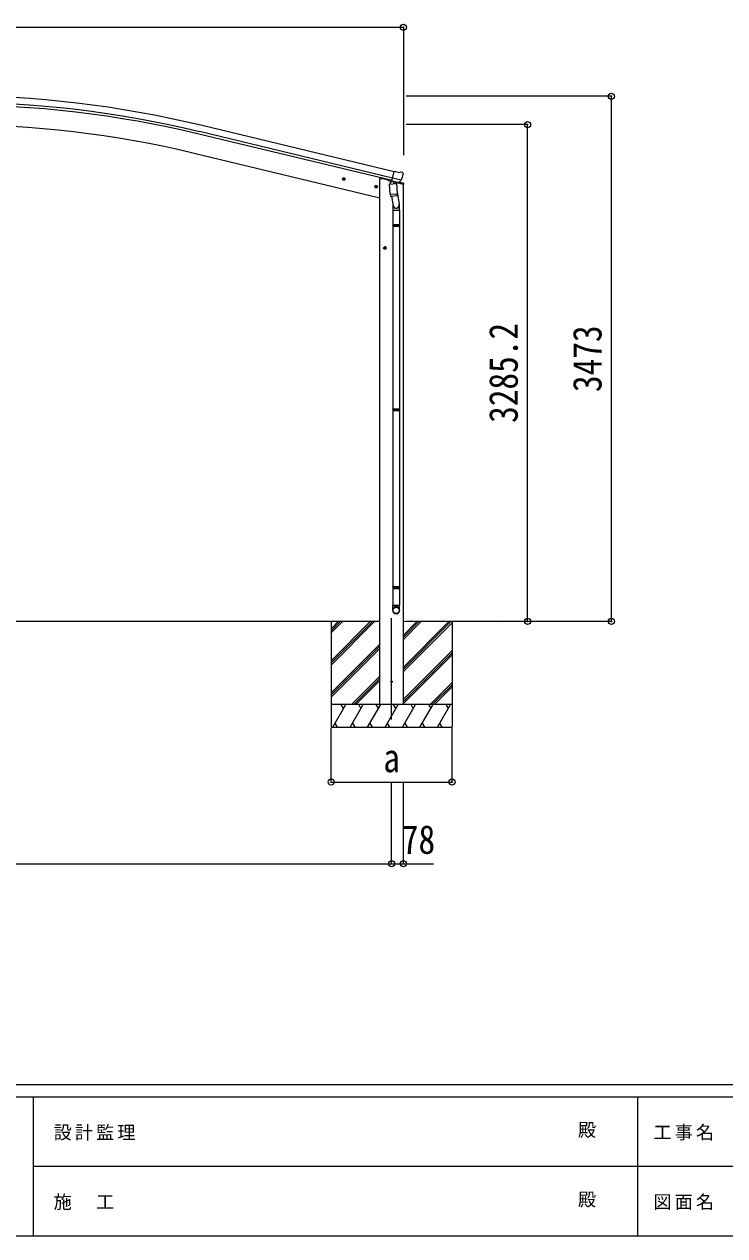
# Model space of a CAD drawing. Units: millimetres at full size, sheet at 1:40. Extents: x -11181 to 11305, y -7804 to 7716.
# Drawn here: x -4596 to 41, y -7804 to 210 of the extents above; entities that cross this region are included whole.
import ezdxf
from ezdxf.enums import TextEntityAlignment as Align

# ---------------------------------------------------------------- set-up
doc = ezdxf.new("R2010")
doc.units = ezdxf.units.MM
doc.header["$LTSCALE"] = 40
doc.header["$PDMODE"] = 32
doc.header["$PDSIZE"] = 40
for name, color, linetype, lineweight in [('0-0_0', 7, 'Continuous', 9), ('0-1_本体', 4, 'Continuous', 9), ('0-2_部品', 7, 'Continuous', 9), ('0-8_PARTS2', 2, 'Continuous', 9), ('0-A_寸法', 6, 'Continuous', 9), ('F-0_240', 7, 'Continuous', 9)]:
    doc.layers.add(name, color=color, linetype=linetype, lineweight=lineweight)
doc.styles.add('ＭＳ ゴシック', font='')
doc.styles.get('ＭＳ ゴシック').set_extended_font_data('MS Gothic')

msp = doc.modelspace()

# ---------------------------------------------------------------- linework, layer by layer
at = {"layer": '0-0_0'}
for p, q in [((-7913.2, -3739.42), (-2242.31, -3739.42)), ((-2564.26, -3739.41), (-2564.26, -4439.41)), ((-2564.26, -4000.14), (-2303.53, -3739.41)), ((-2564.26, -4014.28), (-2289.39, -3739.41)), ((-2564.26, -4028.42), (-2275.25, -3739.41)), ((-2564.26, -3816.29), (-2487.38, -3739.41)), ((-2564.26, -3802.15), (-2501.52, -3739.41)), ((-2564.26, -3788.01), (-2515.66, -3739.41)), ((-2086.26, -3858.79), (-1966.88, -3739.41)), ((-2086.26, -3844.65), (-1981.02, -3739.41)), ((-2086.26, -3830.51), (-1995.16, -3739.41)), ((-2086.26, -3739.42), (-1444.76, -3739.43)), ((-2086.26, -4042.64), (-1783.04, -3739.42)), ((-2086.26, -4056.78), (-1768.9, -3739.42)), ((-2086.26, -4070.92), (-1764.26, -3748.93)), ((-1764.26, -3739.41), (-1764.26, -4439.41)), ((-2564.26, -4212.27), (-2242.26, -3890.27)), ((-2564.26, -4226.41), (-2242.26, -3904.42)), ((-2564.26, -4240.56), (-2242.26, -3918.56)), ((-2086.26, -4254.77), (-1764.26, -3932.77)), ((-2086.26, -4268.91), (-1764.26, -3946.91)), ((-2086.26, -4283.06), (-1764.26, -3961.06)), ((-2429.27, -4289.41), (-2242.26, -4102.4)), ((-2415.13, -4289.41), (-2242.26, -4116.55)), ((-2400.98, -4289.41), (-2242.26, -4130.69)), ((-1908.77, -4289.41), (-1764.26, -4144.9)), ((-1894.63, -4289.41), (-1764.26, -4159.05)), ((-1880.48, -4289.41), (-1764.26, -4173.19)), ((-1764.26, -4289.41), (-2564.26, -4289.41)), ((-2553.97, -4439.41), (-2467.37, -4289.41)), ((-2482.37, -4315.39), (-2497.37, -4289.41)), ((-2438.5, -4439.41), (-2351.9, -4289.41)), ((-2366.9, -4315.39), (-2381.9, -4289.41)), ((-2323.03, -4439.41), (-2236.43, -4289.41)), ((-2251.43, -4315.39), (-2266.43, -4289.41)), ((-2086.51, -4289.42), (-2242.01, -4289.42)), ((-2207.56, -4439.41), (-2120.96, -4289.41)), ((-2135.96, -4315.39), (-2150.96, -4289.41)), ((-2092.09, -4439.41), (-2005.49, -4289.41)), ((-2020.49, -4315.39), (-2035.49, -4289.41)), ((-1976.62, -4439.41), (-1890.02, -4289.41)), ((-1920.02, -4289.41), (-1905.02, -4315.39)), ((-1861.15, -4439.41), (-1774.55, -4289.41)), ((-1804.55, -4289.41), (-1789.55, -4315.39)), ((-2564.26, -4439.41), (-1764.26, -4439.41)), ((-2538.97, -4413.43), (-2523.97, -4439.41)), ((-2423.5, -4413.43), (-2408.5, -4439.41)), ((-2308.03, -4413.43), (-2293.03, -4439.41)), ((-2192.56, -4413.43), (-2177.56, -4439.41)), ((-2077.09, -4413.43), (-2062.09, -4439.41)), ((-1961.62, -4413.43), (-1946.62, -4439.41)), ((-1846.15, -4413.43), (-1831.15, -4439.41))]:
    msp.add_line(p, q, dxfattribs=at)
at = {"layer": '0-1_本体'}
for p, q in [((-2147.45, -765.69), (-3426.59, -458.6)), ((-2161.45, -824.03), (-3440.6, -516.95)), ((-2157.52, -807.66), (-3436.67, -500.58)), ((-2242.01, -939.41), (-3471.18, -644.33)), ((-2242.26, -810.03), (-2222.26, -810.03)), ((-2242.26, -4289.41), (-2242.26, -810.03)), ((-2222.26, -810.03), (-2188.75, -818.08)), ((-2086.26, -4289.41), (-2086.26, -849.24))]:
    msp.add_line(p, q, dxfattribs=at)
for radius in [7073, 7029.83, 7013, 6882]:
    msp.add_arc((-5077.75, -7336.18), radius, 76.5, 103.5, dxfattribs=at)
at = {"layer": '0-2_部品'}
for p, q in [((-2121.57, -770.3), (-2147.5, -764.07)), ((-2121.57, -770.3), (-2108.31, -767.6)), ((-2093.83, -770.79), (-2107.01, -767.62)), ((-2090.73, -773.04), (-2086.88, -779.33)), ((-2086.52, -781.61), (-2086.79, -782.76)), ((-2490.64, -810.94), (-2471.19, -815.61)), ((-2483.05, -806.08), (-2488.21, -811.52)), ((-2483.25, -823), (-2478.58, -803.55)), ((-2475.75, -807.83), (-2483.05, -806.08)), ((-2478.78, -820.47), (-2473.62, -815.03)), ((-2473.62, -815.03), (-2475.75, -807.83)), ((-2276.72, -862.3), (-2257.27, -866.97)), ((-2269.13, -857.44), (-2274.29, -862.88)), ((-2269.33, -874.36), (-2264.66, -854.91)), ((-2261.83, -859.19), (-2269.13, -857.44)), ((-2264.86, -871.83), (-2259.7, -866.39)), ((-2259.7, -866.39), (-2261.83, -859.19)), ((-2188.95, -817.55), (-2188.95, -820.71)), ((-2166.91, -829.94), (-2185.12, -825.57)), ((-2177.64, -847.47), (-2131.96, -844.28)), ((-2172.97, -914.31), (-2177.64, -847.47)), ((-2163.23, -825.7), (-2176.54, -841.02)), ((-2176.54, -841.02), (-2176.1, -847.36)), ((-2162.28, -825.64), (-2163.23, -825.7)), ((-2159.2, -828.11), (-2160.73, -827.74)), ((-2122.5, -836.92), (-2159.2, -828.11)), ((-2100.57, -821.92), (-2158.08, -808.11)), ((-2153.25, -829.93), (-2152.23, -844.54)), ((-2125.04, -838.93), (-2150.85, -845.37)), ((-2133.73, -841.1), (-2133.5, -844.39)), ((-2131.96, -844.28), (-2127.28, -911.11)), ((-2120.13, -837.4), (-2127.65, -835.59)), ((-2084.4, -849.75), (-2127.21, -839.47)), ((-2124.34, -837.15), (-2124.28, -837.89)), ((-2120.97, -837.29), (-2122.5, -836.92)), ((-2117.42, -836.83), (-2101.04, -822.34)), ((-2112.9, -833.65), (-2086.7, -839.94)), ((-2084.4, -842.86), (-2084.4, -849.75)), ((-2172.97, -914.31), (-2127.28, -911.11)), ((-2172.96, -914.31), (-2172.07, -927.01)), ((-2128.27, -925.72), (-2169.96, -928.63)), ((-2164.54, -928.25), (-2153.8, -991.84)), ((-2129.01, -886.35), (-2113.1, -982.52)), ((-2126.42, -923.58), (-2127.3, -911.12)), ((-2126.82, -924.94), (-2126.82, -924.94)), ((-2156.95, -985.02), (-2156.95, -1019.68)), ((-2156.95, -1019.68), (-2110.95, -1019.68)), ((-2154.95, -1019.68), (-2154.95, -1113.68)), ((-2112.95, -1019.68), (-2112.95, -1113.68)), ((-2110.95, -1019.68), (-2110.95, -985.33)), ((-2156.95, -1115.68), (-2155.95, -1113.68)), ((-2156.95, -1115.68), (-2110.95, -1115.68)), ((-2156.95, -1115.68), (-2156.95, -1123.68)), ((-2155.95, -1113.68), (-2111.95, -1113.68)), ((-2110.95, -1115.68), (-2111.95, -1113.68)), ((-2156.95, -1123.68), (-2110.95, -1123.68)), ((-2156.95, -1123.68), (-2155.95, -1125.68)), ((-2155.95, -1125.68), (-2111.95, -1125.68)), ((-2154.95, -1125.68), (-2154.95, -2333.43)), ((-2112.95, -1125.68), (-2112.95, -2333.43)), ((-2218.46, -1269.55), (-2198.46, -1269.55)), ((-2212.21, -1263.05), (-2215.96, -1269.55)), ((-2204.71, -1263.05), (-2212.21, -1263.05)), ((-2208.46, -1279.55), (-2208.46, -1259.55)), ((-2200.95, -1269.55), (-2204.71, -1263.05)), ((-2204.71, -1276.05), (-2200.95, -1269.55)), ((-2156.95, -2335.43), (-2155.95, -2333.43)), ((-2156.95, -2335.43), (-2110.95, -2335.43)), ((-2156.95, -2335.43), (-2156.95, -2343.43)), ((-2156.95, -2343.43), (-2110.95, -2343.43)), ((-2156.95, -2343.43), (-2155.95, -2345.43)), ((-2155.95, -2333.43), (-2111.95, -2333.43)), ((-2155.95, -2345.43), (-2111.95, -2345.43)), ((-2154.95, -2345.43), (-2154.95, -3510.05)), ((-2112.95, -2345.43), (-2112.95, -3510.05)), ((-2110.95, -2335.43), (-2111.95, -2333.43)), ((-2156.95, -3512.05), (-2155.95, -3510.05)), ((-2156.95, -3512.05), (-2110.95, -3512.05)), ((-2156.95, -3512.05), (-2156.95, -3520.05)), ((-2156.95, -3520.05), (-2110.95, -3520.05)), ((-2156.95, -3520.05), (-2155.95, -3522.05)), ((-2155.95, -3510.05), (-2111.95, -3510.05)), ((-2155.95, -3522.05), (-2111.95, -3522.05)), ((-2154.95, -3522.05), (-2154.95, -3632.06)), ((-2112.95, -3522.05), (-2112.95, -3632.06)), ((-2110.95, -3512.05), (-2111.95, -3510.05)), ((-2156.95, -3666.2), (-2156.95, -3632.06)), ((-2156.95, -3632.06), (-2110.95, -3632.06)), ((-2110.95, -3666.2), (-2110.95, -3632.06))]:
    msp.add_line(p, q, dxfattribs=at)
for points in [[(-2152.93, -829.52), (-2162.66, -827.19), (-2147.5, -764.07)], [(-2488.21, -811.52), (-2486.08, -818.72), (-2478.78, -820.47)], [(-2274.29, -862.88), (-2272.16, -870.08), (-2264.86, -871.83)], [(-2152.93, -829.52), (-2152.7, -829.67), (-2127.93, -835.62), (-2127.65, -835.59)], [(-2100.3, -821.34), (-2100.88, -822.19), (-2101.04, -822.34)], [(-2110.95, -1115.68), (-2110.95, -1123.68), (-2111.95, -1125.68)], [(-2215.96, -1269.55), (-2212.21, -1276.05), (-2204.71, -1276.05)], [(-2110.95, -2335.43), (-2110.95, -2343.43), (-2111.95, -2345.43)], [(-2110.95, -3512.05), (-2110.95, -3520.05), (-2111.95, -3522.05)]]:
    msp.add_lwpolyline(points, dxfattribs=at)
for centre, radius in [((-2480.92, -813.28), 8.5), ((-2480.92, -813.28), 7.7), ((-2480.92, -813.28), 6.5), ((-2266.99, -864.63), 8.5), ((-2266.99, -864.63), 7.7), ((-2266.99, -864.63), 6.5), ((-2208.46, -1269.55), 8.5), ((-2208.46, -1269.55), 7.7), ((-2208.46, -1269.55), 6.5)]:
    msp.add_circle(centre, radius, dxfattribs=at)
at = {"layer": '0-2_部品', "color": 4}
msp.add_circle((-2164.26, -4139.43), 4.5, dxfattribs=at)
at = {"layer": '0-2_部品'}
for centre, radius, start, end in [((-2107.71, -770.54), 3, 76.5, 101.5), ((-2283.6, -735.51), 202.4, 334.90875, 346.5), ((-2095, -775.65), 5, 31.5, 76.5), ((-2183.95, -820.71), 5, 180, 256.5), ((-2160.61, -827.26), 0.5, 221.23754, 256.5), ((-2153.85, -830.02), 0.604, 7.79405, 79.40158), ((-2151.21, -844.4), 1.03, 188.03431, 289.96103), ((-2125.28, -837.96), 1, 284, 4), ((-2123.84, -837.11), 0.5, 76.5, 184), ((-2120.85, -836.8), 0.5, 256.5, 291.76246), ((-2087.4, -842.86), 3, 0, 76.5), ((-2170.1, -926.64), 2, 190.53157, 274), ((-2128.41, -923.72), 2, 274, 322.59038), ((-2128.36, -923.75), 1.95, 322.52234, 4.95983), ((-2140.95, -985.33), 30, 0, 2.54858)]:
    msp.add_arc(centre, radius, start, end, dxfattribs=at)
for centre, major_axis, ratio, start_param, end_param in [((-2089.44, -780.9), (1.57, -2.57), 0.99628, 0.7835347, 1.5707963), ((-2119.43, -834.47), (0.73, -2.92), 0.997631, 5.8041905, 5.8929484), ((-2119.47, -834.35), (-2.63, 3.16), 0.650902, 2.1145521, 2.1873627), ((-2119.41, -834.57), (0.73, -2.92), 0.997631, 5.965759, 6.7621801), ((-2133.95, -985.02), (-23, 0), 0.996195, 6.0000678, 10.0103449), ((-2133.95, -985.02), (-21, 0), 0.996195, 0.3319459, 3.3482706), ((-2133.95, -3664.45), (23, 0), 0.996195, 6.2831853, 9.424778), ((-2133.95, -3666.2), (23, 0), 0.996195, 6.2831853, 9.424778), ((-2133.95, -3666.2), (0, -23.43), 0.981806, 4.712389, 7.8539816)]:
    msp.add_ellipse(centre, major_axis=major_axis, ratio=ratio, start_param=start_param, end_param=end_param, dxfattribs=at)
msp.add_ellipse((-2133.95, -3666.2), major_axis=(-21, 0), ratio=0.996195, dxfattribs=at)
at = {"layer": '0-8_PARTS2'}
msp.add_line((-2164.26, -4388.6), (-2164.26, -3719.58), dxfattribs=at)
at = {"layer": '0-8_PARTS2', "color": 6}
for p, q in [((-7991.25, -5342.82), (-2164.26, -5342.82)), ((-2164.26, -5342.82), (-2086.26, -5342.82))]:
    msp.add_line(p, q, dxfattribs=at)
at = {"layer": '0-A_寸法'}
for p, q in [((-8069.25, 190.04), (-2086.26, 190.04)), ((-2086.26, 190.04), (-2086.26, -657.08)), ((-709.07, -266.43), (-2067.32, -266.43)), ((-709.07, -3739.43), (-709.07, -266.43)), ((-1263.81, -454.28), (-2067.32, -454.28)), ((-1263.81, -3739.43), (-1263.81, -454.28)), ((-1263.81, -3739.43), (-2067.32, -3739.43)), ((-709.07, -3739.43), (-1263.81, -3739.43)), ((-2564.26, -4802.45), (-2564.26, -4445.91)), ((-1764.26, -4802.45), (-1764.26, -4445.91)), ((-2564.26, -4802.45), (-1764.26, -4802.45)), ((-2164.26, -5342.82), (-2164.26, -4802.45)), ((-2086.26, -5342.82), (-2086.26, -4802.45)), ((-2086.26, -5342.82), (-1886.26, -5342.82))]:
    msp.add_line(p, q, dxfattribs=at)
for p in [(-2086.26, 190.04), (-709.07, -266.43), (-1263.81, -454.28), (-1263.81, -3739.43), (-709.07, -3739.43), (-2564.26, -4802.45), (-1764.26, -4802.45), (-2164.26, -5342.82), (-2086.26, -5342.82)]:
    msp.add_point(p, dxfattribs=at)
at = {"layer": 'F-0_240', "color": 5}
for p, q in [((-11180.61, -6803.54), (10739.39, -6803.54)), ((-11180.61, -6883.54), (7183.72, -6883.54)), ((-4536.28, -6883.54), (-4536.28, -7803.54)), ((-536.28, -6883.54), (-536.28, -7803.54)), ((-4536.28, -7343.54), (3663.72, -7343.54)), ((-11180.61, -7803.54), (10739.39, -7803.54))]:
    msp.add_line(p, q, dxfattribs=at)

# ---------------------------------------------------------------- texts
at = {"layer": '0-A_寸法', "color": 7, "style": 'ＭＳ ゴシック', "width": 0.85}
for s, p in [('3285.2', (-1271.81, -2426.85)), ('3473', (-717.07, -2222.93))]:
    msp.add_text(s, height=190.6, rotation=90, dxfattribs=at).set_placement(p, align=Align.BOTTOM_LEFT)
for s, p in [('a', (-2219.26, -4794.45)), ('78', (-2096.26, -5334.82))]:
    msp.add_text(s, height=190.6, dxfattribs=at).set_placement(p, align=Align.BOTTOM_LEFT)
at = {"layer": 'F-0_240', "style": 'ＭＳ ゴシック'}
for p in [(-930.57, -7173.54), (-930.57, -7633.54)]:
    msp.add_text('殿', height=87.98, dxfattribs=at).set_placement(p, align=Align.BOTTOM_LEFT)
at = {"layer": 'F-0_240', "char_height": 87.98, "attachment_point": 7, "style": 'ＭＳ ゴシック'}
for s, insert in [('\\T1.17;設計監理', (-4401.18, -7173.54)), ('\\T1.17;工事名', (-430.81, -7173.54)), ('\\T1.17;施\u3000工', (-4401.18, -7633.54)), ('\\T1.17;図面名', (-430.81, -7633.54))]:
    msp.add_mtext(s, dxfattribs=dict(at, insert=insert))

doc.saveas('drawing.dxf')
